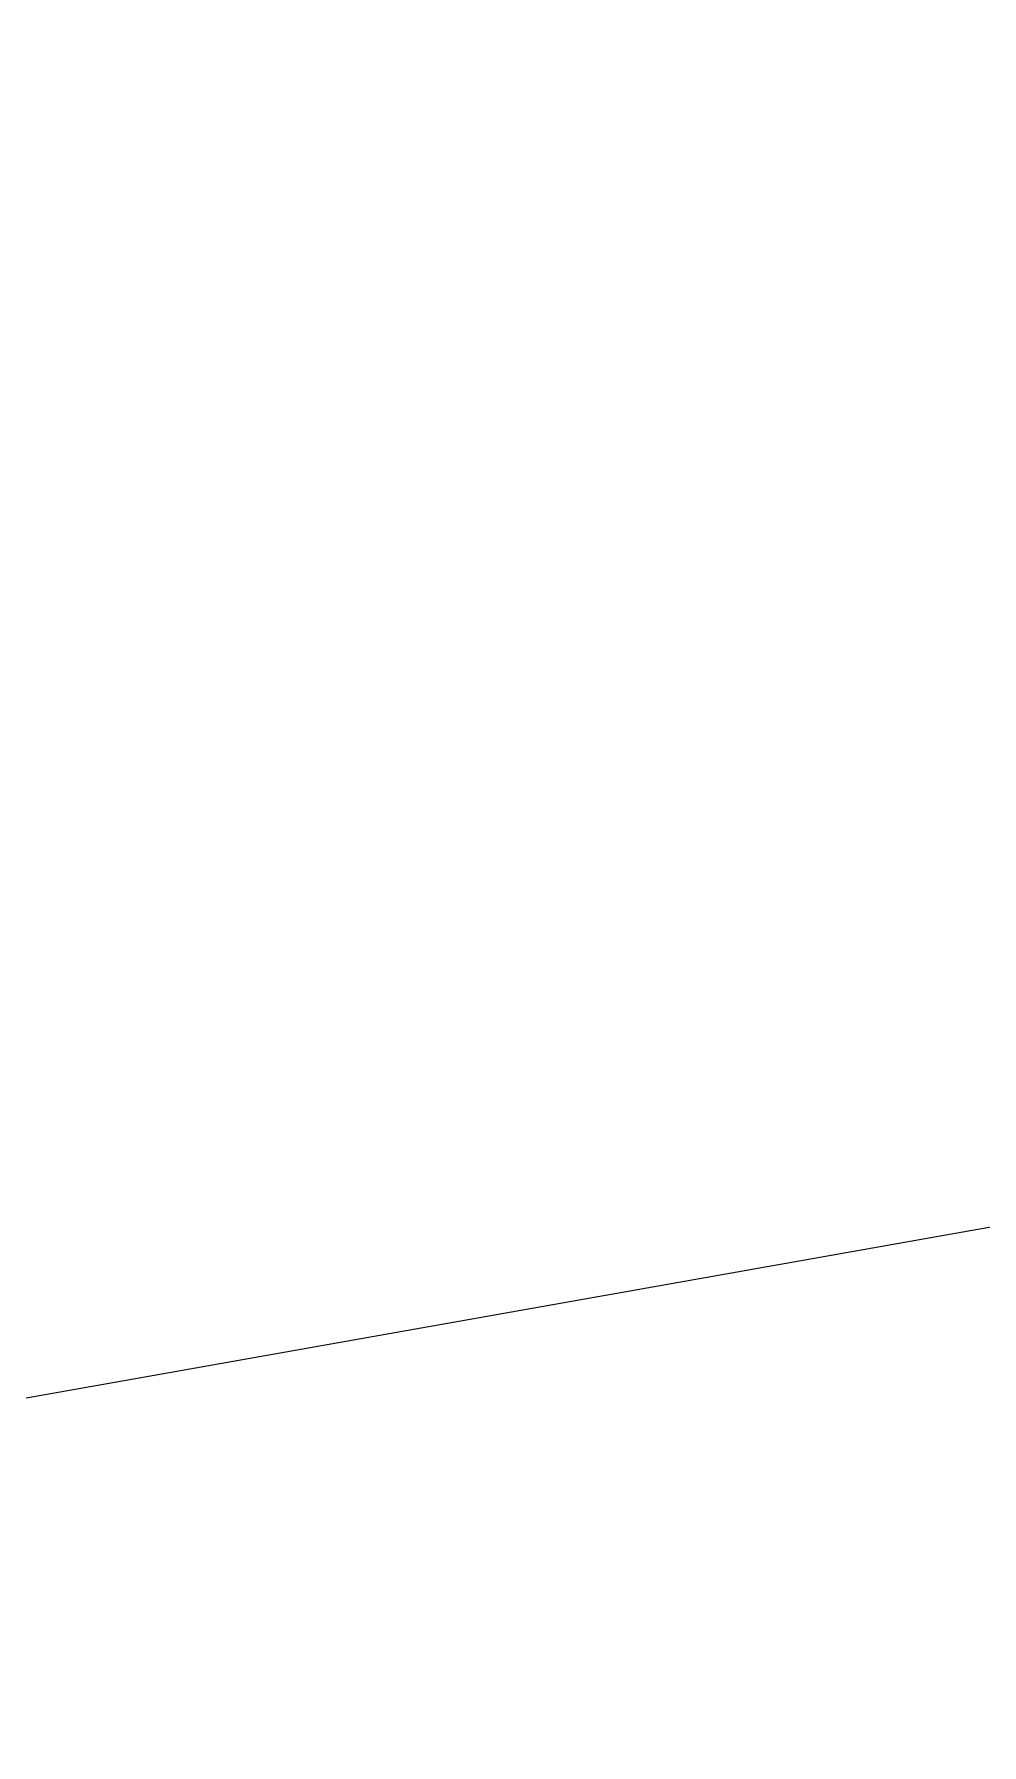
# Model space of a CAD drawing. Header units: millimetres. Extents: x 0 to 8967983, y -224399 to 13801.
# Drawn here: x 71383.926 to 71385.727, y -193393.348 to -193390.096 of the extents above; entities that cross this region are included whole.
import ezdxf

# ---------------------------------------------------------------- set-up
doc = ezdxf.new("R2010")
doc.units = ezdxf.units.MM
doc.header["$LTSCALE"] = 10
doc.layers.add('АР_Колонны Штрих', color=250, linetype='Continuous', lineweight=5)
doc.layers.add('Архитектура', color=251, linetype='Continuous')

# ---------------------------------------------------------------- blocks, each defined once
blk = doc.blocks.new('A$Cb1ac1438')
at = {"layer": 'АР_Колонны Штрих', "ltscale": 100}
h = blk.add_hatch(dxfattribs=at)
h.set_pattern_fill('ANSI35', color=256, scale=500, angle=-72.0645)
h.set_pattern_definition([(332.935457, (-256735.91, 917047.48), (56.87424, 111.311818), []), (332.935457, (-256708.7, 916963.39), (56.87424, 111.311818), [156.25, -31.25, 0, -31.25])])
h.paths.add_polyline_path([(173.2168, -6154.5286), (50.0387, -5773.967), (-330.5229, -5897.1452), (-207.3448, -6277.7068)])

msp = doc.modelspace()

# ---------------------------------------------------------------- linework, layer by layer
at = {"layer": 'Архитектура', "lineweight": 25, "transparency": 33554684}
msp.add_lwpolyline([(71383.1092, -193397.9069), (71382.2369, -193392.9848), (71385.9585, -193392.3252), (71386.1347, -193391.9225), (71386.5587, -193392.2188), (71390.1602, -193391.5805), (71391.0326, -193396.5026)], dxfattribs=at)
msp.add_lwpolyline([(71383.1092, -193397.9069), (71382.2369, -193392.9848), (71385.9585, -193392.3252), (71386.1347, -193391.9225), (71386.5587, -193392.2188), (71390.1602, -193391.5805), (71391.0326, -193396.5026)], dxfattribs=at)
msp.add_lwpolyline([(71383.1092, -193397.9069), (71382.2369, -193392.9848), (71385.9585, -193392.3252), (71386.1347, -193391.9225), (71386.5587, -193392.2188), (71390.1602, -193391.5805), (71391.0326, -193396.5026)], dxfattribs=at)
msp.add_lwpolyline([(71383.1092, -193397.9069), (71382.2369, -193392.9848), (71385.9585, -193392.3252), (71386.1347, -193391.9225), (71386.5587, -193392.2188), (71390.1602, -193391.5805), (71391.0326, -193396.5026)], dxfattribs=at)
msp.add_lwpolyline([(71383.1092, -193397.9069), (71382.2369, -193392.9848), (71385.9585, -193392.3252), (71386.1347, -193391.9225), (71386.5587, -193392.2188), (71390.1602, -193391.5805), (71391.0326, -193396.5026)], dxfattribs=at)
msp.add_lwpolyline([(71383.1092, -193397.9069), (71382.2369, -193392.9848), (71385.9585, -193392.3252), (71386.1347, -193391.9225), (71386.5587, -193392.2188), (71390.1602, -193391.5805), (71391.0326, -193396.5026)], dxfattribs=at)
msp.add_lwpolyline([(71383.1092, -193397.9069), (71382.2369, -193392.9848), (71385.9585, -193392.3252), (71386.1347, -193391.9225), (71386.5587, -193392.2188), (71390.1602, -193391.5805), (71391.0326, -193396.5026)], dxfattribs=at)
msp.add_lwpolyline([(71383.1092, -193397.9069), (71382.2369, -193392.9848), (71385.9585, -193392.3252), (71386.1347, -193391.9225), (71386.5587, -193392.2188), (71390.1602, -193391.5805), (71391.0326, -193396.5026)], dxfattribs=at)
msp.add_lwpolyline([(71383.1092, -193397.9069), (71382.2369, -193392.9848), (71385.9585, -193392.3252), (71386.1347, -193391.9225), (71386.5587, -193392.2188), (71390.1602, -193391.5805), (71391.0326, -193396.5026)], dxfattribs=at)
msp.add_lwpolyline([(71383.1092, -193397.9069), (71382.2369, -193392.9848), (71385.9585, -193392.3252), (71386.1347, -193391.9225), (71386.5587, -193392.2188), (71390.1602, -193391.5805), (71391.0326, -193396.5026)], dxfattribs=at)
msp.add_lwpolyline([(71383.1092, -193397.9069), (71382.2369, -193392.9848), (71385.9585, -193392.3252), (71386.1347, -193391.9225), (71386.5587, -193392.2188), (71390.1602, -193391.5805), (71391.0326, -193396.5026)], dxfattribs=at)
msp.add_lwpolyline([(71383.1092, -193397.9069), (71382.2369, -193392.9848), (71385.9585, -193392.3252), (71386.1347, -193391.9225), (71386.5587, -193392.2188), (71390.1602, -193391.5805), (71391.0326, -193396.5026)], dxfattribs=at)
msp.add_lwpolyline([(71383.1092, -193397.9069), (71382.2369, -193392.9848), (71385.9585, -193392.3252), (71386.1347, -193391.9225), (71386.5587, -193392.2188), (71390.1602, -193391.5805), (71391.0326, -193396.5026)], dxfattribs=at)
msp.add_lwpolyline([(71383.1092, -193397.9069), (71382.2369, -193392.9848), (71385.9585, -193392.3252), (71386.1347, -193391.9225), (71386.5587, -193392.2188), (71390.1602, -193391.5805), (71391.0326, -193396.5026)], dxfattribs=at)
msp.add_lwpolyline([(71383.1092, -193397.9069), (71382.2369, -193392.9848), (71385.9585, -193392.3252), (71386.1347, -193391.9225), (71386.5587, -193392.2188), (71390.1602, -193391.5805), (71391.0326, -193396.5026)], dxfattribs=at)
msp.add_lwpolyline([(71383.1092, -193397.9069), (71382.2369, -193392.9848), (71385.9585, -193392.3252), (71386.1347, -193391.9225), (71386.5587, -193392.2188), (71390.1602, -193391.5805), (71391.0326, -193396.5026)], dxfattribs=at)
msp.add_lwpolyline([(71383.1092, -193397.9069), (71382.2369, -193392.9848), (71385.9585, -193392.3252), (71386.1347, -193391.9225), (71386.5587, -193392.2188), (71390.1602, -193391.5805), (71391.0326, -193396.5026)], dxfattribs=at)
msp.add_lwpolyline([(71383.1092, -193397.9069), (71382.2369, -193392.9848), (71385.9585, -193392.3252), (71386.1347, -193391.9225), (71386.5587, -193392.2188), (71390.1602, -193391.5805), (71391.0326, -193396.5026)], dxfattribs=at)
msp.add_lwpolyline([(71383.1092, -193397.9069), (71382.2369, -193392.9848), (71385.9585, -193392.3252), (71386.1347, -193391.9225), (71386.5587, -193392.2188), (71390.1602, -193391.5805), (71391.0326, -193396.5026)], dxfattribs=at)
msp.add_lwpolyline([(71383.1092, -193397.9069), (71382.2369, -193392.9848), (71385.9585, -193392.3252), (71386.1347, -193391.9225), (71386.5587, -193392.2188), (71390.1602, -193391.5805), (71391.0326, -193396.5026)], dxfattribs=at)
msp.add_lwpolyline([(71383.1092, -193397.9069), (71382.2369, -193392.9848), (71385.9585, -193392.3252), (71386.1347, -193391.9225), (71386.5587, -193392.2188), (71390.1602, -193391.5805), (71391.0326, -193396.5026)], dxfattribs=at)
msp.add_lwpolyline([(71383.1092, -193397.9069), (71382.2369, -193392.9848), (71385.9585, -193392.3252), (71386.1347, -193391.9225), (71386.5587, -193392.2188), (71390.1602, -193391.5805), (71391.0326, -193396.5026)], dxfattribs=at)
msp.add_lwpolyline([(71383.1092, -193397.9069), (71382.2369, -193392.9848), (71385.9585, -193392.3252), (71386.1347, -193391.9225), (71386.5587, -193392.2188), (71390.1602, -193391.5805), (71391.0326, -193396.5026)], dxfattribs=at)
msp.add_lwpolyline([(71383.1092, -193397.9069), (71382.2369, -193392.9848), (71385.9585, -193392.3252), (71386.1347, -193391.9225), (71386.5587, -193392.2188), (71390.1602, -193391.5805), (71391.0326, -193396.5026)], dxfattribs=at)
msp.add_lwpolyline([(71383.1092, -193397.9069), (71382.2369, -193392.9848), (71385.9585, -193392.3252), (71386.1347, -193391.9225), (71386.5587, -193392.2188), (71390.1602, -193391.5805), (71391.0326, -193396.5026)], dxfattribs=at)
msp.add_lwpolyline([(71383.1092, -193397.9069), (71382.2369, -193392.9848), (71385.9585, -193392.3252), (71386.1347, -193391.9225), (71386.5587, -193392.2188), (71390.1602, -193391.5805), (71391.0326, -193396.5026)], dxfattribs=at)
msp.add_lwpolyline([(71383.1092, -193397.9069), (71382.2369, -193392.9848), (71385.9585, -193392.3252), (71386.1347, -193391.9225), (71386.5587, -193392.2188), (71390.1602, -193391.5805), (71391.0326, -193396.5026)], dxfattribs=at)
msp.add_lwpolyline([(71383.1092, -193397.9069), (71382.2369, -193392.9848), (71385.9585, -193392.3252), (71386.1347, -193391.9225), (71386.5587, -193392.2188), (71390.1602, -193391.5805), (71391.0326, -193396.5026)], dxfattribs=at)
msp.add_lwpolyline([(71383.1092, -193397.9069), (71382.2369, -193392.9848), (71385.9585, -193392.3252), (71386.1347, -193391.9225), (71386.5587, -193392.2188), (71390.1602, -193391.5805), (71391.0326, -193396.5026)], dxfattribs=at)
msp.add_lwpolyline([(71383.1092, -193397.9069), (71382.2369, -193392.9848), (71385.9585, -193392.3252), (71386.1347, -193391.9225), (71386.5587, -193392.2188), (71390.1602, -193391.5805), (71391.0326, -193396.5026)], dxfattribs=at)
msp.add_lwpolyline([(71383.1092, -193397.9069), (71382.2369, -193392.9848), (71385.9585, -193392.3252), (71386.1347, -193391.9225), (71386.5587, -193392.2188), (71390.1602, -193391.5805), (71391.0326, -193396.5026)], dxfattribs=at)
msp.add_lwpolyline([(71383.1092, -193397.9069), (71382.2369, -193392.9848), (71385.9585, -193392.3252), (71386.1347, -193391.9225), (71386.5587, -193392.2188), (71390.1602, -193391.5805), (71391.0326, -193396.5026)], dxfattribs=at)
msp.add_lwpolyline([(71383.1092, -193397.9069), (71382.2369, -193392.9848), (71385.9585, -193392.3252), (71386.1347, -193391.9225), (71386.5587, -193392.2188), (71390.1602, -193391.5805), (71391.0326, -193396.5026)], dxfattribs=at)
msp.add_lwpolyline([(71383.1092, -193397.9069), (71382.2369, -193392.9848), (71385.9585, -193392.3252), (71386.1347, -193391.9225), (71386.5587, -193392.2188), (71390.1602, -193391.5805), (71391.0326, -193396.5026)], dxfattribs=at)
msp.add_lwpolyline([(71383.1092, -193397.9069), (71382.2369, -193392.9848), (71385.9585, -193392.3252), (71386.1347, -193391.9225), (71386.5587, -193392.2188), (71390.1602, -193391.5805), (71391.0326, -193396.5026)], dxfattribs=at)
msp.add_lwpolyline([(71383.1092, -193397.9069), (71382.2369, -193392.9848), (71385.9585, -193392.3252), (71386.1347, -193391.9225), (71386.5587, -193392.2188), (71390.1602, -193391.5805), (71391.0326, -193396.5026)], dxfattribs=at)
msp.add_lwpolyline([(71383.1092, -193397.9069), (71382.2369, -193392.9848), (71385.9585, -193392.3252), (71386.1347, -193391.9225), (71386.5587, -193392.2188), (71390.1602, -193391.5805), (71391.0326, -193396.5026)], dxfattribs=at)
msp.add_lwpolyline([(71383.1092, -193397.9069), (71382.2369, -193392.9848), (71385.9585, -193392.3252), (71386.1347, -193391.9225), (71386.5587, -193392.2188), (71390.1602, -193391.5805), (71391.0326, -193396.5026)], dxfattribs=at)
msp.add_lwpolyline([(71383.1092, -193397.9069), (71382.2369, -193392.9848), (71385.9585, -193392.3252), (71386.1347, -193391.9225), (71386.5587, -193392.2188), (71390.1602, -193391.5805), (71391.0326, -193396.5026)], dxfattribs=at)
msp.add_lwpolyline([(71383.1092, -193397.9069), (71382.2369, -193392.9848), (71385.9585, -193392.3252), (71386.1347, -193391.9225), (71386.5587, -193392.2188), (71390.1602, -193391.5805), (71391.0326, -193396.5026)], dxfattribs=at)
msp.add_lwpolyline([(71383.1092, -193397.9069), (71382.2369, -193392.9848), (71385.9585, -193392.3252), (71386.1347, -193391.9225), (71386.5587, -193392.2188), (71390.1602, -193391.5805), (71391.0326, -193396.5026)], dxfattribs=at)
msp.add_lwpolyline([(71383.1092, -193397.9069), (71382.2369, -193392.9848), (71385.9585, -193392.3252), (71386.1347, -193391.9225), (71386.5587, -193392.2188), (71390.1602, -193391.5805), (71391.0326, -193396.5026)], dxfattribs=at)
msp.add_lwpolyline([(71383.1092, -193397.9069), (71382.2369, -193392.9848), (71385.9585, -193392.3252), (71386.1347, -193391.9225), (71386.5587, -193392.2188), (71390.1602, -193391.5805), (71391.0326, -193396.5026)], dxfattribs=at)
msp.add_lwpolyline([(71383.1092, -193397.9069), (71382.2369, -193392.9848), (71385.9585, -193392.3252), (71386.1347, -193391.9225), (71386.5587, -193392.2188), (71390.1602, -193391.5805), (71391.0326, -193396.5026)], dxfattribs=at)
msp.add_lwpolyline([(71383.1092, -193397.9069), (71382.2369, -193392.9848), (71385.9585, -193392.3252), (71386.1347, -193391.9225), (71386.5587, -193392.2188), (71390.1602, -193391.5805), (71391.0326, -193396.5026)], dxfattribs=at)
msp.add_lwpolyline([(71383.1092, -193397.9069), (71382.2369, -193392.9848), (71385.9585, -193392.3252), (71386.1347, -193391.9225), (71386.5587, -193392.2188), (71390.1602, -193391.5805), (71391.0326, -193396.5026)], dxfattribs=at)
msp.add_lwpolyline([(71383.1092, -193397.9069), (71382.2369, -193392.9848), (71385.9585, -193392.3252), (71386.1347, -193391.9225), (71386.5587, -193392.2188), (71390.1602, -193391.5805), (71391.0326, -193396.5026)], dxfattribs=at)
msp.add_lwpolyline([(71383.1092, -193397.9069), (71382.2369, -193392.9848), (71385.9585, -193392.3252), (71386.1347, -193391.9225), (71386.5587, -193392.2188), (71390.1602, -193391.5805), (71391.0326, -193396.5026)], dxfattribs=at)
msp.add_lwpolyline([(71383.1092, -193397.9069), (71382.2369, -193392.9848), (71385.9585, -193392.3252), (71386.1347, -193391.9225), (71386.5587, -193392.2188), (71390.1602, -193391.5805), (71391.0326, -193396.5026)], dxfattribs=at)
msp.add_lwpolyline([(71383.1092, -193397.9069), (71382.2369, -193392.9848), (71385.9585, -193392.3252), (71386.1347, -193391.9225), (71386.5587, -193392.2188), (71390.1602, -193391.5805), (71391.0326, -193396.5026)], dxfattribs=at)
msp.add_lwpolyline([(71383.1092, -193397.9069), (71382.2369, -193392.9848), (71385.9585, -193392.3252), (71386.1347, -193391.9225), (71386.5587, -193392.2188), (71390.1602, -193391.5805), (71391.0326, -193396.5026)], dxfattribs=at)
msp.add_lwpolyline([(71383.1092, -193397.9069), (71382.2369, -193392.9848), (71385.9585, -193392.3252), (71386.1347, -193391.9225), (71386.5587, -193392.2188), (71390.1602, -193391.5805), (71391.0326, -193396.5026)], dxfattribs=at)
msp.add_lwpolyline([(71383.1092, -193397.9069), (71382.2369, -193392.9848), (71385.9585, -193392.3252), (71386.1347, -193391.9225), (71386.5587, -193392.2188), (71390.1602, -193391.5805), (71391.0326, -193396.5026)], dxfattribs=at)
msp.add_lwpolyline([(71383.1092, -193397.9069), (71382.2369, -193392.9848), (71385.9585, -193392.3252), (71386.1347, -193391.9225), (71386.5587, -193392.2188), (71390.1602, -193391.5805), (71391.0326, -193396.5026)], dxfattribs=at)
msp.add_lwpolyline([(71383.1092, -193397.9069), (71382.2369, -193392.9848), (71385.9585, -193392.3252), (71386.1347, -193391.9225), (71386.5587, -193392.2188), (71390.1602, -193391.5805), (71391.0326, -193396.5026)], dxfattribs=at)
msp.add_lwpolyline([(71383.1092, -193397.9069), (71382.2369, -193392.9848), (71385.9585, -193392.3252), (71386.1347, -193391.9225), (71386.5587, -193392.2188), (71390.1602, -193391.5805), (71391.0326, -193396.5026)], dxfattribs=at)
msp.add_lwpolyline([(71383.1092, -193397.9069), (71382.2369, -193392.9848), (71385.9585, -193392.3252), (71386.1347, -193391.9225), (71386.5587, -193392.2188), (71390.1602, -193391.5805), (71391.0326, -193396.5026)], dxfattribs=at)
msp.add_lwpolyline([(71383.1092, -193397.9069), (71382.2369, -193392.9848), (71385.9585, -193392.3252), (71386.1347, -193391.9225), (71386.5587, -193392.2188), (71390.1602, -193391.5805), (71391.0326, -193396.5026)], dxfattribs=at)
msp.add_lwpolyline([(71383.1092, -193397.9069), (71382.2369, -193392.9848), (71385.9585, -193392.3252), (71386.1347, -193391.9225), (71386.5587, -193392.2188), (71390.1602, -193391.5805), (71391.0326, -193396.5026)], dxfattribs=at)
msp.add_lwpolyline([(71383.1092, -193397.9069), (71382.2369, -193392.9848), (71385.9585, -193392.3252), (71386.1347, -193391.9225), (71386.5587, -193392.2188), (71390.1602, -193391.5805), (71391.0326, -193396.5026)], dxfattribs=at)
msp.add_lwpolyline([(71383.1092, -193397.9069), (71382.2369, -193392.9848), (71385.9585, -193392.3252), (71386.1347, -193391.9225), (71386.5587, -193392.2188), (71390.1602, -193391.5805), (71391.0326, -193396.5026)], dxfattribs=at)
msp.add_lwpolyline([(71383.1092, -193397.9069), (71382.2369, -193392.9848), (71385.9585, -193392.3252), (71386.1347, -193391.9225), (71386.5587, -193392.2188), (71390.1602, -193391.5805), (71391.0326, -193396.5026)], dxfattribs=at)
msp.add_lwpolyline([(71383.1092, -193397.9069), (71382.2369, -193392.9848), (71385.9585, -193392.3252), (71386.1347, -193391.9225), (71386.5587, -193392.2188), (71390.1602, -193391.5805), (71391.0326, -193396.5026)], dxfattribs=at)
msp.add_lwpolyline([(71383.1092, -193397.9069), (71382.2369, -193392.9848), (71385.9585, -193392.3252), (71386.1347, -193391.9225), (71386.5587, -193392.2188), (71390.1602, -193391.5805), (71391.0326, -193396.5026)], dxfattribs=at)
msp.add_lwpolyline([(71383.1092, -193397.9069), (71382.2369, -193392.9848), (71385.9585, -193392.3252), (71386.1347, -193391.9225), (71386.5587, -193392.2188), (71390.1602, -193391.5805), (71391.0326, -193396.5026)], dxfattribs=at)
msp.add_lwpolyline([(71383.1092, -193397.9069), (71382.2369, -193392.9848), (71385.9585, -193392.3252), (71386.1347, -193391.9225), (71386.5587, -193392.2188), (71390.1602, -193391.5805), (71391.0326, -193396.5026)], dxfattribs=at)
msp.add_lwpolyline([(71383.1092, -193397.9069), (71382.2369, -193392.9848), (71385.9585, -193392.3252), (71386.1347, -193391.9225), (71386.5587, -193392.2188), (71390.1602, -193391.5805), (71391.0326, -193396.5026)], dxfattribs=at)
msp.add_lwpolyline([(71383.1092, -193397.9069), (71382.2369, -193392.9848), (71385.9585, -193392.3252), (71386.1347, -193391.9225), (71386.5587, -193392.2188), (71390.1602, -193391.5805), (71391.0326, -193396.5026)], dxfattribs=at)
msp.add_lwpolyline([(71383.1092, -193397.9069), (71382.2369, -193392.9848), (71385.9585, -193392.3252), (71386.1347, -193391.9225), (71386.5587, -193392.2188), (71390.1602, -193391.5805), (71391.0326, -193396.5026)], dxfattribs=at)
msp.add_lwpolyline([(71383.1092, -193397.9069), (71382.2369, -193392.9848), (71385.9585, -193392.3252), (71386.1347, -193391.9225), (71386.5587, -193392.2188), (71390.1602, -193391.5805), (71391.0326, -193396.5026)], dxfattribs=at)
msp.add_lwpolyline([(71383.1092, -193397.9069), (71382.2369, -193392.9848), (71385.9585, -193392.3252), (71386.1347, -193391.9225), (71386.5587, -193392.2188), (71390.1602, -193391.5805), (71391.0326, -193396.5026)], dxfattribs=at)
msp.add_lwpolyline([(71383.1092, -193397.9069), (71382.2369, -193392.9848), (71385.9585, -193392.3252), (71386.1347, -193391.9225), (71386.5587, -193392.2188), (71390.1602, -193391.5805), (71391.0326, -193396.5026)], dxfattribs=at)
msp.add_lwpolyline([(71383.1092, -193397.9069), (71382.2369, -193392.9848), (71385.9585, -193392.3252), (71386.1347, -193391.9225), (71386.5587, -193392.2188), (71390.1602, -193391.5805), (71391.0326, -193396.5026)], dxfattribs=at)
msp.add_lwpolyline([(71383.1092, -193397.9069), (71382.2369, -193392.9848), (71385.9585, -193392.3252), (71386.1347, -193391.9225), (71386.5587, -193392.2188), (71390.1602, -193391.5805), (71391.0326, -193396.5026)], dxfattribs=at)
msp.add_lwpolyline([(71383.1092, -193397.9069), (71382.2369, -193392.9848), (71385.9585, -193392.3252), (71386.1347, -193391.9225), (71386.5587, -193392.2188), (71390.1602, -193391.5805), (71391.0326, -193396.5026)], dxfattribs=at)
msp.add_lwpolyline([(71383.1092, -193397.9069), (71382.2369, -193392.9848), (71385.9585, -193392.3252), (71386.1347, -193391.9225), (71386.5587, -193392.2188), (71390.1602, -193391.5805), (71391.0326, -193396.5026)], dxfattribs=at)
msp.add_lwpolyline([(71383.1092, -193397.9069), (71382.2369, -193392.9848), (71385.9585, -193392.3252), (71386.1347, -193391.9225), (71386.5587, -193392.2188), (71390.1602, -193391.5805), (71391.0326, -193396.5026)], dxfattribs=at)
msp.add_lwpolyline([(71383.1092, -193397.9069), (71382.2369, -193392.9848), (71385.9585, -193392.3252), (71386.1347, -193391.9225), (71386.5587, -193392.2188), (71390.1602, -193391.5805), (71391.0326, -193396.5026)], dxfattribs=at)
msp.add_lwpolyline([(71383.1092, -193397.9069), (71382.2369, -193392.9848), (71385.9585, -193392.3252), (71386.1347, -193391.9225), (71386.5587, -193392.2188), (71390.1602, -193391.5805), (71391.0326, -193396.5026)], dxfattribs=at)
msp.add_lwpolyline([(71383.1092, -193397.9069), (71382.2369, -193392.9848), (71385.9585, -193392.3252), (71386.1347, -193391.9225), (71386.5587, -193392.2188), (71390.1602, -193391.5805), (71391.0326, -193396.5026)], dxfattribs=at)
msp.add_lwpolyline([(71383.1092, -193397.9069), (71382.2369, -193392.9848), (71385.9585, -193392.3252), (71386.1347, -193391.9225), (71386.5587, -193392.2188), (71390.1602, -193391.5805), (71391.0326, -193396.5026)], dxfattribs=at)
msp.add_lwpolyline([(71383.1092, -193397.9069), (71382.2369, -193392.9848), (71385.9585, -193392.3252), (71386.1347, -193391.9225), (71386.5587, -193392.2188), (71390.1602, -193391.5805), (71391.0326, -193396.5026)], dxfattribs=at)
msp.add_lwpolyline([(71383.1092, -193397.9069), (71382.2369, -193392.9848), (71385.9585, -193392.3252), (71386.1347, -193391.9225), (71386.5587, -193392.2188), (71390.1602, -193391.5805), (71391.0326, -193396.5026)], dxfattribs=at)
msp.add_lwpolyline([(71383.1092, -193397.9069), (71382.2369, -193392.9848), (71385.9585, -193392.3252), (71386.1347, -193391.9225), (71386.5587, -193392.2188), (71390.1602, -193391.5805), (71391.0326, -193396.5026)], dxfattribs=at)
msp.add_lwpolyline([(71383.1092, -193397.9069), (71382.2369, -193392.9848), (71385.9585, -193392.3252), (71386.1347, -193391.9225), (71386.5587, -193392.2188), (71390.1602, -193391.5805), (71391.0326, -193396.5026)], dxfattribs=at)
msp.add_lwpolyline([(71383.1092, -193397.9069), (71382.2369, -193392.9848), (71385.9585, -193392.3252), (71386.1347, -193391.9225), (71386.5587, -193392.2188), (71390.1602, -193391.5805), (71391.0326, -193396.5026)], dxfattribs=at)
msp.add_lwpolyline([(71383.1092, -193397.9069), (71382.2369, -193392.9848), (71385.9585, -193392.3252), (71386.1347, -193391.9225), (71386.5587, -193392.2188), (71390.1602, -193391.5805), (71391.0326, -193396.5026)], dxfattribs=at)
msp.add_lwpolyline([(71383.1092, -193397.9069), (71382.2369, -193392.9848), (71385.9585, -193392.3252), (71386.1347, -193391.9225), (71386.5587, -193392.2188), (71390.1602, -193391.5805), (71391.0326, -193396.5026)], dxfattribs=at)
msp.add_lwpolyline([(71383.1092, -193397.9069), (71382.2369, -193392.9848), (71385.9585, -193392.3252), (71386.1347, -193391.9225), (71386.5587, -193392.2188), (71390.1602, -193391.5805), (71391.0326, -193396.5026)], dxfattribs=at)
msp.add_lwpolyline([(71383.1092, -193397.9069), (71382.2369, -193392.9848), (71385.9585, -193392.3252), (71386.1347, -193391.9225), (71386.5587, -193392.2188), (71390.1602, -193391.5805), (71391.0326, -193396.5026)], dxfattribs=at)
msp.add_lwpolyline([(71383.1092, -193397.9069), (71382.2369, -193392.9848), (71385.9585, -193392.3252), (71386.1347, -193391.9225), (71386.5587, -193392.2188), (71390.1602, -193391.5805), (71391.0326, -193396.5026)], dxfattribs=at)
msp.add_lwpolyline([(71383.1092, -193397.9069), (71382.2369, -193392.9848), (71385.9585, -193392.3252), (71386.1347, -193391.9225), (71386.5587, -193392.2188), (71390.1602, -193391.5805), (71391.0326, -193396.5026)], dxfattribs=at)
msp.add_lwpolyline([(71383.1092, -193397.9069), (71382.2369, -193392.9848), (71385.9585, -193392.3252), (71386.1347, -193391.9225), (71386.5587, -193392.2188), (71390.1602, -193391.5805), (71391.0326, -193396.5026)], dxfattribs=at)
msp.add_lwpolyline([(71383.1092, -193397.9069), (71382.2369, -193392.9848), (71385.9585, -193392.3252), (71386.1347, -193391.9225), (71386.5587, -193392.2188), (71390.1602, -193391.5805), (71391.0326, -193396.5026)], dxfattribs=at)
msp.add_lwpolyline([(71383.1092, -193397.9069), (71382.2369, -193392.9848), (71385.9585, -193392.3252), (71386.1347, -193391.9225), (71386.5587, -193392.2188), (71390.1602, -193391.5805), (71391.0326, -193396.5026)], dxfattribs=at)
msp.add_lwpolyline([(71383.1092, -193397.9069), (71382.2369, -193392.9848), (71385.9585, -193392.3252), (71386.1347, -193391.9225), (71386.5587, -193392.2188), (71390.1602, -193391.5805), (71391.0326, -193396.5026)], dxfattribs=at)
msp.add_lwpolyline([(71383.1092, -193397.9069), (71382.2369, -193392.9848), (71385.9585, -193392.3252), (71386.1347, -193391.9225), (71386.5587, -193392.2188), (71390.1602, -193391.5805), (71391.0326, -193396.5026)], dxfattribs=at)
msp.add_lwpolyline([(71383.1092, -193397.9069), (71382.2369, -193392.9848), (71385.9585, -193392.3252), (71386.1347, -193391.9225), (71386.5587, -193392.2188), (71390.1602, -193391.5805), (71391.0326, -193396.5026)], dxfattribs=at)
msp.add_lwpolyline([(71383.1092, -193397.9069), (71382.2369, -193392.9848), (71385.9585, -193392.3252), (71386.1347, -193391.9225), (71386.5587, -193392.2188), (71390.1602, -193391.5805), (71391.0326, -193396.5026)], dxfattribs=at)
msp.add_lwpolyline([(71383.1092, -193397.9069), (71382.2369, -193392.9848), (71385.9585, -193392.3252), (71386.1347, -193391.9225), (71386.5587, -193392.2188), (71390.1602, -193391.5805), (71391.0326, -193396.5026)], dxfattribs=at)
msp.add_lwpolyline([(71383.1092, -193397.9069), (71382.2369, -193392.9848), (71385.9585, -193392.3252), (71386.1347, -193391.9225), (71386.5587, -193392.2188), (71390.1602, -193391.5805), (71391.0326, -193396.5026)], dxfattribs=at)
msp.add_lwpolyline([(71383.1092, -193397.9069), (71382.2369, -193392.9848), (71385.9585, -193392.3252), (71386.1347, -193391.9225), (71386.5587, -193392.2188), (71390.1602, -193391.5805), (71391.0326, -193396.5026)], dxfattribs=at)
msp.add_lwpolyline([(71383.1092, -193397.9069), (71382.2369, -193392.9848), (71385.9585, -193392.3252), (71386.1347, -193391.9225), (71386.5587, -193392.2188), (71390.1602, -193391.5805), (71391.0326, -193396.5026)], dxfattribs=at)
msp.add_lwpolyline([(71383.1092, -193397.9069), (71382.2369, -193392.9848), (71385.9585, -193392.3252), (71386.1347, -193391.9225), (71386.5587, -193392.2188), (71390.1602, -193391.5805), (71391.0326, -193396.5026)], dxfattribs=at)
msp.add_lwpolyline([(71383.1092, -193397.9069), (71382.2369, -193392.9848), (71385.9585, -193392.3252), (71386.1347, -193391.9225), (71386.5587, -193392.2188), (71390.1602, -193391.5805), (71391.0326, -193396.5026)], dxfattribs=at)
msp.add_lwpolyline([(71383.1092, -193397.9069), (71382.2369, -193392.9848), (71385.9585, -193392.3252), (71386.1347, -193391.9225), (71386.5587, -193392.2188), (71390.1602, -193391.5805), (71391.0326, -193396.5026)], dxfattribs=at)
msp.add_lwpolyline([(71383.1092, -193397.9069), (71382.2369, -193392.9848), (71385.9585, -193392.3252), (71386.1347, -193391.9225), (71386.5587, -193392.2188), (71390.1602, -193391.5805), (71391.0326, -193396.5026)], dxfattribs=at)
msp.add_lwpolyline([(71383.1092, -193397.9069), (71382.2369, -193392.9848), (71385.9585, -193392.3252), (71386.1347, -193391.9225), (71386.5587, -193392.2188), (71390.1602, -193391.5805), (71391.0326, -193396.5026)], dxfattribs=at)
msp.add_lwpolyline([(71383.1092, -193397.9069), (71382.2369, -193392.9848), (71385.9585, -193392.3252), (71386.1347, -193391.9225), (71386.5587, -193392.2188), (71390.1602, -193391.5805), (71391.0326, -193396.5026)], dxfattribs=at)
msp.add_lwpolyline([(71383.1092, -193397.9069), (71382.2369, -193392.9848), (71385.9585, -193392.3252), (71386.1347, -193391.9225), (71386.5587, -193392.2188), (71390.1602, -193391.5805), (71391.0326, -193396.5026)], dxfattribs=at)
msp.add_lwpolyline([(71383.1092, -193397.9069), (71382.2369, -193392.9848), (71385.9585, -193392.3252), (71386.1347, -193391.9225), (71386.5587, -193392.2188), (71390.1602, -193391.5805), (71391.0326, -193396.5026)], dxfattribs=at)
msp.add_lwpolyline([(71383.1092, -193397.9069), (71382.2369, -193392.9848), (71385.9585, -193392.3252), (71386.1347, -193391.9225), (71386.5587, -193392.2188), (71390.1602, -193391.5805), (71391.0326, -193396.5026)], dxfattribs=at)
msp.add_lwpolyline([(71383.1092, -193397.9069), (71382.2369, -193392.9848), (71385.9585, -193392.3252), (71386.1347, -193391.9225), (71386.5587, -193392.2188), (71390.1602, -193391.5805), (71391.0326, -193396.5026)], dxfattribs=at)
msp.add_lwpolyline([(71383.1092, -193397.9069), (71382.2369, -193392.9848), (71385.9585, -193392.3252), (71386.1347, -193391.9225), (71386.5587, -193392.2188), (71390.1602, -193391.5805), (71391.0326, -193396.5026)], dxfattribs=at)
msp.add_lwpolyline([(71383.1092, -193397.9069), (71382.2369, -193392.9848), (71385.9585, -193392.3252), (71386.1347, -193391.9225), (71386.5587, -193392.2188), (71390.1602, -193391.5805), (71391.0326, -193396.5026)], dxfattribs=at)
msp.add_lwpolyline([(71383.1092, -193397.9069), (71382.2369, -193392.9848), (71385.9585, -193392.3252), (71386.1347, -193391.9225), (71386.5587, -193392.2188), (71390.1602, -193391.5805), (71391.0326, -193396.5026)], dxfattribs=at)
msp.add_lwpolyline([(71383.1092, -193397.9069), (71382.2369, -193392.9848), (71385.9585, -193392.3252), (71386.1347, -193391.9225), (71386.5587, -193392.2188), (71390.1602, -193391.5805), (71391.0326, -193396.5026)], dxfattribs=at)
msp.add_lwpolyline([(71383.1092, -193397.9069), (71382.2369, -193392.9848), (71385.9585, -193392.3252), (71386.1347, -193391.9225), (71386.5587, -193392.2188), (71390.1602, -193391.5805), (71391.0326, -193396.5026)], dxfattribs=at)
msp.add_lwpolyline([(71383.1092, -193397.9069), (71382.2369, -193392.9848), (71385.9585, -193392.3252), (71386.1347, -193391.9225), (71386.5587, -193392.2188), (71390.1602, -193391.5805), (71391.0326, -193396.5026)], dxfattribs=at)
msp.add_lwpolyline([(71383.1092, -193397.9069), (71382.2369, -193392.9848), (71385.9585, -193392.3252), (71386.1347, -193391.9225), (71386.5587, -193392.2188), (71390.1602, -193391.5805), (71391.0326, -193396.5026)], dxfattribs=at)
msp.add_lwpolyline([(71383.1092, -193397.9069), (71382.2369, -193392.9848), (71385.9585, -193392.3252), (71386.1347, -193391.9225), (71386.5587, -193392.2188), (71390.1602, -193391.5805), (71391.0326, -193396.5026)], dxfattribs=at)
msp.add_lwpolyline([(71383.1092, -193397.9069), (71382.2369, -193392.9848), (71385.9585, -193392.3252), (71386.1347, -193391.9225), (71386.5587, -193392.2188), (71390.1602, -193391.5805), (71391.0326, -193396.5026)], dxfattribs=at)
msp.add_lwpolyline([(71383.1092, -193397.9069), (71382.2369, -193392.9848), (71385.9585, -193392.3252), (71386.1347, -193391.9225), (71386.5587, -193392.2188), (71390.1602, -193391.5805), (71391.0326, -193396.5026)], dxfattribs=at)
msp.add_lwpolyline([(71383.1092, -193397.9069), (71382.2369, -193392.9848), (71385.9585, -193392.3252), (71386.1347, -193391.9225), (71386.5587, -193392.2188), (71390.1602, -193391.5805), (71391.0326, -193396.5026)], dxfattribs=at)
msp.add_lwpolyline([(71383.1092, -193397.9069), (71382.2369, -193392.9848), (71385.9585, -193392.3252), (71386.1347, -193391.9225), (71386.5587, -193392.2188), (71390.1602, -193391.5805), (71391.0326, -193396.5026)], dxfattribs=at)
msp.add_lwpolyline([(71383.1092, -193397.9069), (71382.2369, -193392.9848), (71385.9585, -193392.3252), (71386.1347, -193391.9225), (71386.5587, -193392.2188), (71390.1602, -193391.5805), (71391.0326, -193396.5026)], dxfattribs=at)
msp.add_lwpolyline([(71383.1092, -193397.9069), (71382.2369, -193392.9848), (71385.9585, -193392.3252), (71386.1347, -193391.9225), (71386.5587, -193392.2188), (71390.1602, -193391.5805), (71391.0326, -193396.5026)], dxfattribs=at)
msp.add_lwpolyline([(71383.1092, -193397.9069), (71382.2369, -193392.9848), (71385.9585, -193392.3252), (71386.1347, -193391.9225), (71386.5587, -193392.2188), (71390.1602, -193391.5805), (71391.0326, -193396.5026)], dxfattribs=at)
msp.add_lwpolyline([(71383.1092, -193397.9069), (71382.2369, -193392.9848), (71385.9585, -193392.3252), (71386.1347, -193391.9225), (71386.5587, -193392.2188), (71390.1602, -193391.5805), (71391.0326, -193396.5026)], dxfattribs=at)
msp.add_lwpolyline([(71383.1092, -193397.9069), (71382.2369, -193392.9848), (71385.9585, -193392.3252), (71386.1347, -193391.9225), (71386.5587, -193392.2188), (71390.1602, -193391.5805), (71391.0326, -193396.5026)], dxfattribs=at)
msp.add_lwpolyline([(71383.1092, -193397.9069), (71382.2369, -193392.9848), (71385.9585, -193392.3252), (71386.1347, -193391.9225), (71386.5587, -193392.2188), (71390.1602, -193391.5805), (71391.0326, -193396.5026)], dxfattribs=at)
msp.add_lwpolyline([(71383.1092, -193397.9069), (71382.2369, -193392.9848), (71385.9585, -193392.3252), (71386.1347, -193391.9225), (71386.5587, -193392.2188), (71390.1602, -193391.5805), (71391.0326, -193396.5026)], dxfattribs=at)
msp.add_lwpolyline([(71383.1092, -193397.9069), (71382.2369, -193392.9848), (71385.9585, -193392.3252), (71386.1347, -193391.9225), (71386.5587, -193392.2188), (71390.1602, -193391.5805), (71391.0326, -193396.5026)], dxfattribs=at)
msp.add_lwpolyline([(71383.1092, -193397.9069), (71382.2369, -193392.9848), (71385.9585, -193392.3252), (71386.1347, -193391.9225), (71386.5587, -193392.2188), (71390.1602, -193391.5805), (71391.0326, -193396.5026)], dxfattribs=at)
msp.add_lwpolyline([(71383.1092, -193397.9069), (71382.2369, -193392.9848), (71385.9585, -193392.3252), (71386.1347, -193391.9225), (71386.5587, -193392.2188), (71390.1602, -193391.5805), (71391.0326, -193396.5026)], dxfattribs=at)
msp.add_lwpolyline([(71383.1092, -193397.9069), (71382.2369, -193392.9848), (71385.9585, -193392.3252), (71386.1347, -193391.9225), (71386.5587, -193392.2188), (71390.1602, -193391.5805), (71391.0326, -193396.5026)], dxfattribs=at)
msp.add_lwpolyline([(71383.1092, -193397.9069), (71382.2369, -193392.9848), (71385.9585, -193392.3252), (71386.1347, -193391.9225), (71386.5587, -193392.2188), (71390.1602, -193391.5805), (71391.0326, -193396.5026)], dxfattribs=at)
msp.add_lwpolyline([(71383.1092, -193397.9069), (71382.2369, -193392.9848), (71385.9585, -193392.3252), (71386.1347, -193391.9225), (71386.5587, -193392.2188), (71390.1602, -193391.5805), (71391.0326, -193396.5026)], dxfattribs=at)
msp.add_lwpolyline([(71383.1092, -193397.9069), (71382.2369, -193392.9848), (71385.9585, -193392.3252), (71386.1347, -193391.9225), (71386.5587, -193392.2188), (71390.1602, -193391.5805), (71391.0326, -193396.5026)], dxfattribs=at)
msp.add_lwpolyline([(71383.1092, -193397.9069), (71382.2369, -193392.9848), (71385.9585, -193392.3252), (71386.1347, -193391.9225), (71386.5587, -193392.2188), (71390.1602, -193391.5805), (71391.0326, -193396.5026)], dxfattribs=at)
msp.add_lwpolyline([(71383.1092, -193397.9069), (71382.2369, -193392.9848), (71385.9585, -193392.3252), (71386.1347, -193391.9225), (71386.5587, -193392.2188), (71390.1602, -193391.5805), (71391.0326, -193396.5026)], dxfattribs=at)
msp.add_lwpolyline([(71383.1092, -193397.9069), (71382.2369, -193392.9848), (71385.9585, -193392.3252), (71386.1347, -193391.9225), (71386.5587, -193392.2188), (71390.1602, -193391.5805), (71391.0326, -193396.5026)], dxfattribs=at)
msp.add_lwpolyline([(71383.1092, -193397.9069), (71382.2369, -193392.9848), (71385.9585, -193392.3252), (71386.1347, -193391.9225), (71386.5587, -193392.2188), (71390.1602, -193391.5805), (71391.0326, -193396.5026)], dxfattribs=at)
msp.add_lwpolyline([(71383.1092, -193397.9069), (71382.2369, -193392.9848), (71385.9585, -193392.3252), (71386.1347, -193391.9225), (71386.5587, -193392.2188), (71390.1602, -193391.5805), (71391.0326, -193396.5026)], dxfattribs=at)
msp.add_lwpolyline([(71383.1092, -193397.9069), (71382.2369, -193392.9848), (71385.9585, -193392.3252), (71386.1347, -193391.9225), (71386.5587, -193392.2188), (71390.1602, -193391.5805), (71391.0326, -193396.5026)], dxfattribs=at)
msp.add_lwpolyline([(71383.1092, -193397.9069), (71382.2369, -193392.9848), (71385.9585, -193392.3252), (71386.1347, -193391.9225), (71386.5587, -193392.2188), (71390.1602, -193391.5805), (71391.0326, -193396.5026)], dxfattribs=at)
msp.add_lwpolyline([(71383.1092, -193397.9069), (71382.2369, -193392.9848), (71385.9585, -193392.3252), (71386.1347, -193391.9225), (71386.5587, -193392.2188), (71390.1602, -193391.5805), (71391.0326, -193396.5026)], dxfattribs=at)
msp.add_lwpolyline([(71383.1092, -193397.9069), (71382.2369, -193392.9848), (71385.9585, -193392.3252), (71386.1347, -193391.9225), (71386.5587, -193392.2188), (71390.1602, -193391.5805), (71391.0326, -193396.5026)], dxfattribs=at)
msp.add_lwpolyline([(71383.1092, -193397.9069), (71382.2369, -193392.9848), (71385.9585, -193392.3252), (71386.1347, -193391.9225), (71386.5587, -193392.2188), (71390.1602, -193391.5805), (71391.0326, -193396.5026)], dxfattribs=at)
msp.add_lwpolyline([(71383.1092, -193397.9069), (71382.2369, -193392.9848), (71385.9585, -193392.3252), (71386.1347, -193391.9225), (71386.5587, -193392.2188), (71390.1602, -193391.5805), (71391.0326, -193396.5026)], dxfattribs=at)
msp.add_lwpolyline([(71383.1092, -193397.9069), (71382.2369, -193392.9848), (71385.9585, -193392.3252), (71386.1347, -193391.9225), (71386.5587, -193392.2188), (71390.1602, -193391.5805), (71391.0326, -193396.5026)], dxfattribs=at)
msp.add_lwpolyline([(71383.1092, -193397.9069), (71382.2369, -193392.9848), (71385.9585, -193392.3252), (71386.1347, -193391.9225), (71386.5587, -193392.2188), (71390.1602, -193391.5805), (71391.0326, -193396.5026)], dxfattribs=at)
msp.add_lwpolyline([(71383.1092, -193397.9069), (71382.2369, -193392.9848), (71385.9585, -193392.3252), (71386.1347, -193391.9225), (71386.5587, -193392.2188), (71390.1602, -193391.5805), (71391.0326, -193396.5026)], dxfattribs=at)
msp.add_lwpolyline([(71383.1092, -193397.9069), (71382.2369, -193392.9848), (71385.9585, -193392.3252), (71386.1347, -193391.9225), (71386.5587, -193392.2188), (71390.1602, -193391.5805), (71391.0326, -193396.5026)], dxfattribs=at)
msp.add_lwpolyline([(71383.1092, -193397.9069), (71382.2369, -193392.9848), (71385.9585, -193392.3252), (71386.1347, -193391.9225), (71386.5587, -193392.2188), (71390.1602, -193391.5805), (71391.0326, -193396.5026)], dxfattribs=at)
msp.add_lwpolyline([(71383.1092, -193397.9069), (71382.2369, -193392.9848), (71385.9585, -193392.3252), (71386.1347, -193391.9225), (71386.5587, -193392.2188), (71390.1602, -193391.5805), (71391.0326, -193396.5026)], dxfattribs=at)
msp.add_lwpolyline([(71383.1092, -193397.9069), (71382.2369, -193392.9848), (71385.9585, -193392.3252), (71386.1347, -193391.9225), (71386.5587, -193392.2188), (71390.1602, -193391.5805), (71391.0326, -193396.5026)], dxfattribs=at)
msp.add_lwpolyline([(71383.1092, -193397.9069), (71382.2369, -193392.9848), (71385.9585, -193392.3252), (71386.1347, -193391.9225), (71386.5587, -193392.2188), (71390.1602, -193391.5805), (71391.0326, -193396.5026)], dxfattribs=at)
msp.add_lwpolyline([(71383.1092, -193397.9069), (71382.2369, -193392.9848), (71385.9585, -193392.3252), (71386.1347, -193391.9225), (71386.5587, -193392.2188), (71390.1602, -193391.5805), (71391.0326, -193396.5026)], dxfattribs=at)
msp.add_lwpolyline([(71383.1092, -193397.9069), (71382.2369, -193392.9848), (71385.9585, -193392.3252), (71386.1347, -193391.9225), (71386.5587, -193392.2188), (71390.1602, -193391.5805), (71391.0326, -193396.5026)], dxfattribs=at)
msp.add_lwpolyline([(71383.1092, -193397.9069), (71382.2369, -193392.9848), (71385.9585, -193392.3252), (71386.1347, -193391.9225), (71386.5587, -193392.2188), (71390.1602, -193391.5805), (71391.0326, -193396.5026)], dxfattribs=at)
msp.add_lwpolyline([(71383.1092, -193397.9069), (71382.2369, -193392.9848), (71385.9585, -193392.3252), (71386.1347, -193391.9225), (71386.5587, -193392.2188), (71390.1602, -193391.5805), (71391.0326, -193396.5026)], dxfattribs=at)
msp.add_lwpolyline([(71383.1092, -193397.9069), (71382.2369, -193392.9848), (71385.9585, -193392.3252), (71386.1347, -193391.9225), (71386.5587, -193392.2188), (71390.1602, -193391.5805), (71391.0326, -193396.5026)], dxfattribs=at)
msp.add_lwpolyline([(71383.1092, -193397.9069), (71382.2369, -193392.9848), (71385.9585, -193392.3252), (71386.1347, -193391.9225), (71386.5587, -193392.2188), (71390.1602, -193391.5805), (71391.0326, -193396.5026)], dxfattribs=at)
msp.add_lwpolyline([(71383.1092, -193397.9069), (71382.2369, -193392.9848), (71385.9585, -193392.3252), (71386.1347, -193391.9225), (71386.5587, -193392.2188), (71390.1602, -193391.5805), (71391.0326, -193396.5026)], dxfattribs=at)
msp.add_lwpolyline([(71383.1092, -193397.9069), (71382.2369, -193392.9848), (71385.9585, -193392.3252), (71386.1347, -193391.9225), (71386.5587, -193392.2188), (71390.1602, -193391.5805), (71391.0326, -193396.5026)], dxfattribs=at)
msp.add_lwpolyline([(71383.1092, -193397.9069), (71382.2369, -193392.9848), (71385.9585, -193392.3252), (71386.1347, -193391.9225), (71386.5587, -193392.2188), (71390.1602, -193391.5805), (71391.0326, -193396.5026)], dxfattribs=at)
msp.add_lwpolyline([(71383.1092, -193397.9069), (71382.2369, -193392.9848), (71385.9585, -193392.3252), (71386.1347, -193391.9225), (71386.5587, -193392.2188), (71390.1602, -193391.5805), (71391.0326, -193396.5026)], dxfattribs=at)
msp.add_lwpolyline([(71383.1092, -193397.9069), (71382.2369, -193392.9848), (71385.9585, -193392.3252), (71386.1347, -193391.9225), (71386.5587, -193392.2188), (71390.1602, -193391.5805), (71391.0326, -193396.5026)], dxfattribs=at)
msp.add_lwpolyline([(71383.1092, -193397.9069), (71382.2369, -193392.9848), (71385.9585, -193392.3252), (71386.1347, -193391.9225), (71386.5587, -193392.2188), (71390.1602, -193391.5805), (71391.0326, -193396.5026)], dxfattribs=at)
msp.add_lwpolyline([(71383.1092, -193397.9069), (71382.2369, -193392.9848), (71385.9585, -193392.3252), (71386.1347, -193391.9225), (71386.5587, -193392.2188), (71390.1602, -193391.5805), (71391.0326, -193396.5026)], dxfattribs=at)
msp.add_lwpolyline([(71383.1092, -193397.9069), (71382.2369, -193392.9848), (71385.9585, -193392.3252), (71386.1347, -193391.9225), (71386.5587, -193392.2188), (71390.1602, -193391.5805), (71391.0326, -193396.5026)], dxfattribs=at)
msp.add_lwpolyline([(71383.1092, -193397.9069), (71382.2369, -193392.9848), (71385.9585, -193392.3252), (71386.1347, -193391.9225), (71386.5587, -193392.2188), (71390.1602, -193391.5805), (71391.0326, -193396.5026)], dxfattribs=at)
msp.add_lwpolyline([(71383.1092, -193397.9069), (71382.2369, -193392.9848), (71385.9585, -193392.3252), (71386.1347, -193391.9225), (71386.5587, -193392.2188), (71390.1602, -193391.5805), (71391.0326, -193396.5026)], dxfattribs=at)
msp.add_lwpolyline([(71383.1092, -193397.9069), (71382.2369, -193392.9848), (71385.9585, -193392.3252), (71386.1347, -193391.9225), (71386.5587, -193392.2188), (71390.1602, -193391.5805), (71391.0326, -193396.5026)], dxfattribs=at)
msp.add_lwpolyline([(71383.1092, -193397.9069), (71382.2369, -193392.9848), (71385.9585, -193392.3252), (71386.1347, -193391.9225), (71386.5587, -193392.2188), (71390.1602, -193391.5805), (71391.0326, -193396.5026)], dxfattribs=at)
msp.add_lwpolyline([(71383.1092, -193397.9069), (71382.2369, -193392.9848), (71385.9585, -193392.3252), (71386.1347, -193391.9225), (71386.5587, -193392.2188), (71390.1602, -193391.5805), (71391.0326, -193396.5026)], dxfattribs=at)
msp.add_lwpolyline([(71383.1092, -193397.9069), (71382.2369, -193392.9848), (71385.9585, -193392.3252), (71386.1347, -193391.9225), (71386.5587, -193392.2188), (71390.1602, -193391.5805), (71391.0326, -193396.5026)], dxfattribs=at)
msp.add_lwpolyline([(71383.1092, -193397.9069), (71382.2369, -193392.9848), (71385.9585, -193392.3252), (71386.1347, -193391.9225), (71386.5587, -193392.2188), (71390.1602, -193391.5805), (71391.0326, -193396.5026)], dxfattribs=at)
msp.add_lwpolyline([(71383.1092, -193397.9069), (71382.2369, -193392.9848), (71385.9585, -193392.3252), (71386.1347, -193391.9225), (71386.5587, -193392.2188), (71390.1602, -193391.5805), (71391.0326, -193396.5026)], dxfattribs=at)
msp.add_lwpolyline([(71383.1092, -193397.9069), (71382.2369, -193392.9848), (71385.9585, -193392.3252), (71386.1347, -193391.9225), (71386.5587, -193392.2188), (71390.1602, -193391.5805), (71391.0326, -193396.5026)], dxfattribs=at)
msp.add_lwpolyline([(71383.1092, -193397.9069), (71382.2369, -193392.9848), (71385.9585, -193392.3252), (71386.1347, -193391.9225), (71386.5587, -193392.2188), (71390.1602, -193391.5805), (71391.0326, -193396.5026)], dxfattribs=at)
msp.add_lwpolyline([(71383.1092, -193397.9069), (71382.2369, -193392.9848), (71385.9585, -193392.3252), (71386.1347, -193391.9225), (71386.5587, -193392.2188), (71390.1602, -193391.5805), (71391.0326, -193396.5026)], dxfattribs=at)
msp.add_lwpolyline([(71383.1092, -193397.9069), (71382.2369, -193392.9848), (71385.9585, -193392.3252), (71386.1347, -193391.9225), (71386.5587, -193392.2188), (71390.1602, -193391.5805), (71391.0326, -193396.5026)], dxfattribs=at)
msp.add_lwpolyline([(71383.1092, -193397.9069), (71382.2369, -193392.9848), (71385.9585, -193392.3252), (71386.1347, -193391.9225), (71386.5587, -193392.2188), (71390.1602, -193391.5805), (71391.0326, -193396.5026)], dxfattribs=at)
msp.add_lwpolyline([(71383.1092, -193397.9069), (71382.2369, -193392.9848), (71385.9585, -193392.3252), (71386.1347, -193391.9225), (71386.5587, -193392.2188), (71390.1602, -193391.5805), (71391.0326, -193396.5026)], dxfattribs=at)
msp.add_lwpolyline([(71383.1092, -193397.9069), (71382.2369, -193392.9848), (71385.9585, -193392.3252), (71386.1347, -193391.9225), (71386.5587, -193392.2188), (71390.1602, -193391.5805), (71391.0326, -193396.5026)], dxfattribs=at)
msp.add_lwpolyline([(71383.1092, -193397.9069), (71382.2369, -193392.9848), (71385.9585, -193392.3252), (71386.1347, -193391.9225), (71386.5587, -193392.2188), (71390.1602, -193391.5805), (71391.0326, -193396.5026)], dxfattribs=at)
msp.add_lwpolyline([(71383.1092, -193397.9069), (71382.2369, -193392.9848), (71385.9585, -193392.3252), (71386.1347, -193391.9225), (71386.5587, -193392.2188), (71390.1602, -193391.5805), (71391.0326, -193396.5026)], dxfattribs=at)
msp.add_lwpolyline([(71383.1092, -193397.9069), (71382.2369, -193392.9848), (71385.9585, -193392.3252), (71386.1347, -193391.9225), (71386.5587, -193392.2188), (71390.1602, -193391.5805), (71391.0326, -193396.5026)], dxfattribs=at)
msp.add_lwpolyline([(71383.1092, -193397.9069), (71382.2369, -193392.9848), (71385.9585, -193392.3252), (71386.1347, -193391.9225), (71386.5587, -193392.2188), (71390.1602, -193391.5805), (71391.0326, -193396.5026)], dxfattribs=at)
msp.add_lwpolyline([(71383.1092, -193397.9069), (71382.2369, -193392.9848), (71385.9585, -193392.3252), (71386.1347, -193391.9225), (71386.5587, -193392.2188), (71390.1602, -193391.5805), (71391.0326, -193396.5026)], dxfattribs=at)
msp.add_lwpolyline([(71383.1092, -193397.9069), (71382.2369, -193392.9848), (71385.9585, -193392.3252), (71386.1347, -193391.9225), (71386.5587, -193392.2188), (71390.1602, -193391.5805), (71391.0326, -193396.5026)], dxfattribs=at)
msp.add_lwpolyline([(71383.1092, -193397.9069), (71382.2369, -193392.9848), (71385.9585, -193392.3252), (71386.1347, -193391.9225), (71386.5587, -193392.2188), (71390.1602, -193391.5805), (71391.0326, -193396.5026)], dxfattribs=at)
msp.add_lwpolyline([(71383.1092, -193397.9069), (71382.2369, -193392.9848), (71385.9585, -193392.3252), (71386.1347, -193391.9225), (71386.5587, -193392.2188), (71390.1602, -193391.5805), (71391.0326, -193396.5026)], dxfattribs=at)
msp.add_lwpolyline([(71383.1092, -193397.9069), (71382.2369, -193392.9848), (71385.9585, -193392.3252), (71386.1347, -193391.9225), (71386.5587, -193392.2188), (71390.1602, -193391.5805), (71391.0326, -193396.5026)], dxfattribs=at)
msp.add_lwpolyline([(71383.1092, -193397.9069), (71382.2369, -193392.9848), (71385.9585, -193392.3252), (71386.1347, -193391.9225), (71386.5587, -193392.2188), (71390.1602, -193391.5805), (71391.0326, -193396.5026)], dxfattribs=at)
msp.add_lwpolyline([(71383.1092, -193397.9069), (71382.2369, -193392.9848), (71385.9585, -193392.3252), (71386.1347, -193391.9225), (71386.5587, -193392.2188), (71390.1602, -193391.5805), (71391.0326, -193396.5026)], dxfattribs=at)
msp.add_lwpolyline([(71383.1092, -193397.9069), (71382.2369, -193392.9848), (71385.9585, -193392.3252), (71386.1347, -193391.9225), (71386.5587, -193392.2188), (71390.1602, -193391.5805), (71391.0326, -193396.5026)], dxfattribs=at)
msp.add_lwpolyline([(71383.1092, -193397.9069), (71382.2369, -193392.9848), (71385.9585, -193392.3252), (71386.1347, -193391.9225), (71386.5587, -193392.2188), (71390.1602, -193391.5805), (71391.0326, -193396.5026)], dxfattribs=at)
msp.add_lwpolyline([(71383.1092, -193397.9069), (71382.2369, -193392.9848), (71385.9585, -193392.3252), (71386.1347, -193391.9225), (71386.5587, -193392.2188), (71390.1602, -193391.5805), (71391.0326, -193396.5026)], dxfattribs=at)
msp.add_lwpolyline([(71383.1092, -193397.9069), (71382.2369, -193392.9848), (71385.9585, -193392.3252), (71386.1347, -193391.9225), (71386.5587, -193392.2188), (71390.1602, -193391.5805), (71391.0326, -193396.5026)], dxfattribs=at)
msp.add_lwpolyline([(71383.1092, -193397.9069), (71382.2369, -193392.9848), (71385.9585, -193392.3252), (71386.1347, -193391.9225), (71386.5587, -193392.2188), (71390.1602, -193391.5805), (71391.0326, -193396.5026)], dxfattribs=at)
msp.add_lwpolyline([(71383.1092, -193397.9069), (71382.2369, -193392.9848), (71385.9585, -193392.3252), (71386.1347, -193391.9225), (71386.5587, -193392.2188), (71390.1602, -193391.5805), (71391.0326, -193396.5026)], dxfattribs=at)
msp.add_lwpolyline([(71383.1092, -193397.9069), (71382.2369, -193392.9848), (71385.9585, -193392.3252), (71386.1347, -193391.9225), (71386.5587, -193392.2188), (71390.1602, -193391.5805), (71391.0326, -193396.5026)], dxfattribs=at)
msp.add_lwpolyline([(71383.1092, -193397.9069), (71382.2369, -193392.9848), (71385.9585, -193392.3252), (71386.1347, -193391.9225), (71386.5587, -193392.2188), (71390.1602, -193391.5805), (71391.0326, -193396.5026)], dxfattribs=at)
msp.add_lwpolyline([(71383.1092, -193397.9069), (71382.2369, -193392.9848), (71385.9585, -193392.3252), (71386.1347, -193391.9225), (71386.5587, -193392.2188), (71390.1602, -193391.5805), (71391.0326, -193396.5026)], dxfattribs=at)
msp.add_lwpolyline([(71383.1092, -193397.9069), (71382.2369, -193392.9848), (71385.9585, -193392.3252), (71386.1347, -193391.9225), (71386.5587, -193392.2188), (71390.1602, -193391.5805), (71391.0326, -193396.5026)], dxfattribs=at)
msp.add_lwpolyline([(71383.1092, -193397.9069), (71382.2369, -193392.9848), (71385.9585, -193392.3252), (71386.1347, -193391.9225), (71386.5587, -193392.2188), (71390.1602, -193391.5805), (71391.0326, -193396.5026)], dxfattribs=at)
msp.add_lwpolyline([(71383.1092, -193397.9069), (71382.2369, -193392.9848), (71385.9585, -193392.3252), (71386.1347, -193391.9225), (71386.5587, -193392.2188), (71390.1602, -193391.5805), (71391.0326, -193396.5026)], dxfattribs=at)
msp.add_lwpolyline([(71383.1092, -193397.9069), (71382.2369, -193392.9848), (71385.9585, -193392.3252), (71386.1347, -193391.9225), (71386.5587, -193392.2188), (71390.1602, -193391.5805), (71391.0326, -193396.5026)], dxfattribs=at)
msp.add_lwpolyline([(71383.1092, -193397.9069), (71382.2369, -193392.9848), (71385.9585, -193392.3252), (71386.1347, -193391.9225), (71386.5587, -193392.2188), (71390.1602, -193391.5805), (71391.0326, -193396.5026)], dxfattribs=at)
msp.add_lwpolyline([(71383.1092, -193397.9069), (71382.2369, -193392.9848), (71385.9585, -193392.3252), (71386.1347, -193391.9225), (71386.5587, -193392.2188), (71390.1602, -193391.5805), (71391.0326, -193396.5026)], dxfattribs=at)
msp.add_lwpolyline([(71383.1092, -193397.9069), (71382.2369, -193392.9848), (71385.9585, -193392.3252), (71386.1347, -193391.9225), (71386.5587, -193392.2188), (71390.1602, -193391.5805), (71391.0326, -193396.5026)], dxfattribs=at)
msp.add_lwpolyline([(71383.1092, -193397.9069), (71382.2369, -193392.9848), (71385.9585, -193392.3252), (71386.1347, -193391.9225), (71386.5587, -193392.2188), (71390.1602, -193391.5805), (71391.0326, -193396.5026)], dxfattribs=at)
msp.add_lwpolyline([(71383.1092, -193397.9069), (71382.2369, -193392.9848), (71385.9585, -193392.3252), (71386.1347, -193391.9225), (71386.5587, -193392.2188), (71390.1602, -193391.5805), (71391.0326, -193396.5026)], dxfattribs=at)
msp.add_lwpolyline([(71383.1092, -193397.9069), (71382.2369, -193392.9848), (71385.9585, -193392.3252), (71386.1347, -193391.9225), (71386.5587, -193392.2188), (71390.1602, -193391.5805), (71391.0326, -193396.5026)], dxfattribs=at)
msp.add_lwpolyline([(71383.1092, -193397.9069), (71382.2369, -193392.9848), (71385.9585, -193392.3252), (71386.1347, -193391.9225), (71386.5587, -193392.2188), (71390.1602, -193391.5805), (71391.0326, -193396.5026)], dxfattribs=at)
msp.add_lwpolyline([(71383.1092, -193397.9069), (71382.2369, -193392.9848), (71385.9585, -193392.3252), (71386.1347, -193391.9225), (71386.5587, -193392.2188), (71390.1602, -193391.5805), (71391.0326, -193396.5026)], dxfattribs=at)
msp.add_lwpolyline([(71383.1092, -193397.9069), (71382.2369, -193392.9848), (71385.9585, -193392.3252), (71386.1347, -193391.9225), (71386.5587, -193392.2188), (71390.1602, -193391.5805), (71391.0326, -193396.5026)], dxfattribs=at)
msp.add_lwpolyline([(71383.1092, -193397.9069), (71382.2369, -193392.9848), (71385.9585, -193392.3252), (71386.1347, -193391.9225), (71386.5587, -193392.2188), (71390.1602, -193391.5805), (71391.0326, -193396.5026)], dxfattribs=at)
msp.add_lwpolyline([(71383.1092, -193397.9069), (71382.2369, -193392.9848), (71385.9585, -193392.3252), (71386.1347, -193391.9225), (71386.5587, -193392.2188), (71390.1602, -193391.5805), (71391.0326, -193396.5026)], dxfattribs=at)
msp.add_lwpolyline([(71383.1092, -193397.9069), (71382.2369, -193392.9848), (71385.9585, -193392.3252), (71386.1347, -193391.9225), (71386.5587, -193392.2188), (71390.1602, -193391.5805), (71391.0326, -193396.5026)], dxfattribs=at)
msp.add_lwpolyline([(71383.1092, -193397.9069), (71382.2369, -193392.9848), (71385.9585, -193392.3252), (71386.1347, -193391.9225), (71386.5587, -193392.2188), (71390.1602, -193391.5805), (71391.0326, -193396.5026)], dxfattribs=at)
msp.add_lwpolyline([(71383.1092, -193397.9069), (71382.2369, -193392.9848), (71385.9585, -193392.3252), (71386.1347, -193391.9225), (71386.5587, -193392.2188), (71390.1602, -193391.5805), (71391.0326, -193396.5026)], dxfattribs=at)
for centre, radius, start, end in [((68703.3464, -184278.9724), 9144.2835, 272.82063752, 356.28873107), ((68711.0138, -184296.962), 9778.6546, 272.59254797, 356.63539137)]:
    msp.add_arc(centre, radius, start, end, dxfattribs=at)

# ---------------------------------------------------------------- block references
msp.add_blockref('A$Cb1ac1438', (71593.4534, -187180.8688), dxfattribs=at)

doc.saveas('drawing.dxf')
